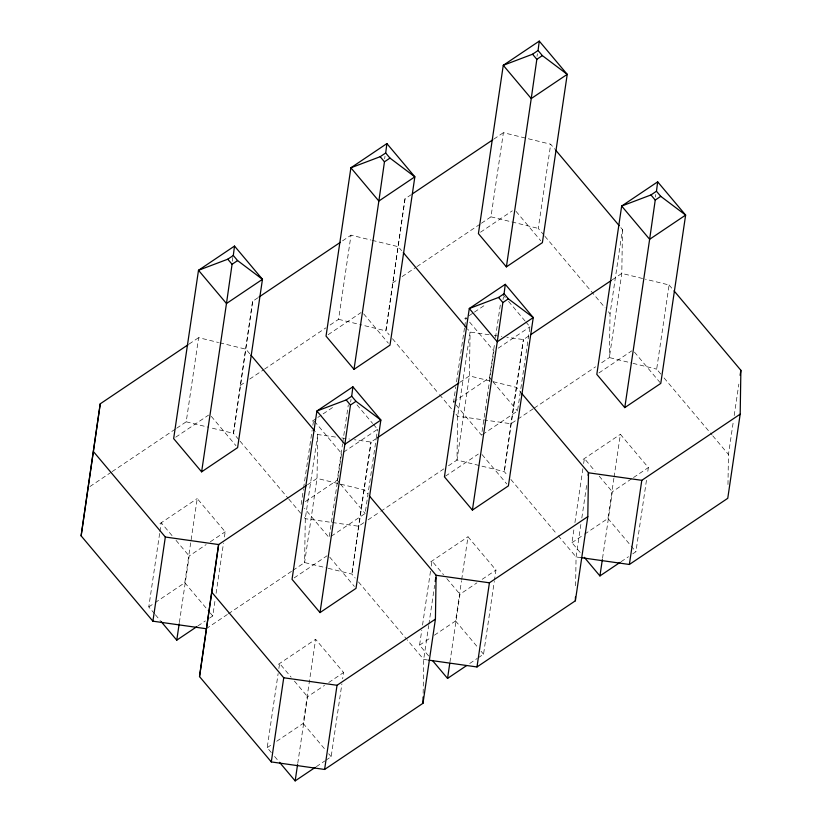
<?xml version="1.0" encoding="UTF-8"?>
<svg xmlns="http://www.w3.org/2000/svg" width="822" height="822" viewBox="0 0 822 822"><rect width="100%" height="100%" fill="white"/><g stroke="black" fill="none" stroke-linecap="round" stroke-linejoin="round"><path stroke-width="0.62" stroke-dasharray="4.11 3.08" d="M423.155 693.254L423.69 659.439L428.694 625.521M575.616 585.757L576.068 556.946L580.887 524.292M620.836 227.612L622.48 229.564L610.058 313.727L609.359 357.57L599.844 363.971M622.48 229.564L621.792 273.407L609.359 357.57L631.769 363.047M727.973 484.528L728.456 454.463L733.275 421.809M257.913 297.77L252.621 301.335L233.499 433.369L239.284 440.232M252.621 301.335L233.499 433.369L209.857 427.584M411.349 194.578L405.01 198.842L385.888 330.886L389.186 334.811M405.01 198.842L385.888 330.886L359.748 324.495M154.557 613.767L148.792 606.913L159.735 532.81M159.92 531.546L161.225 522.761L172.743 536.447M176.679 428.211L186.204 421.809L198.626 337.647L218.549 342.517M155.142 602.649L184.796 582.706L197.218 498.553L225.187 531.793L224.262 538.071M232.256 261.252L232.821 257.461M179.36 622.573L189.194 556.001L206.127 544.606M209.579 618.093L212.754 615.955L215.169 599.628M216.094 593.34L223.512 543.095M301.181 504.431L303.4 489.357M303.585 488.104L312.124 430.317M312.863 425.293L313.418 421.532M271.301 752.541L267.191 747.65L278.134 673.547M278.874 668.522L279.624 663.498L291.132 677.184M330.115 325.009L338.582 319.316L351.015 235.164L370.928 240.024M305.414 501.584L337.174 480.223L342.558 443.798M342.743 442.544L348.302 404.856M384.645 158.769L385.015 156.242M373.455 424.419L377.565 429.31L341.572 453.518L329.149 537.68L304.469 508.345M276.716 741.249L303.184 723.442L315.617 639.29L343.586 672.53L342.661 678.808M350.655 401.999L351.025 399.461M297.759 763.319L307.592 696.737L324.526 685.353M331.266 536.252L365.143 513.473L376.086 439.359M376.271 438.105L377.565 429.31M325.861 760.247L331.153 756.692L341.911 683.832M464.728 318.638L465.992 317.785L493.96 351.035L481.528 435.198L453.559 401.948L455.789 386.874M456.529 381.85L464.502 327.834M464.687 326.581L465.992 317.785M428.622 655.925L419.58 645.167L421.799 630.094M422.539 625.069L430.523 571.064M431.262 566.039L432.002 561.015L443.52 574.701M428.879 624.268L434.633 585.326M481.445 223.235L490.97 216.833L503.393 132.671L550.699 144.24L554.819 149.142M453.559 401.948L489.552 377.74L494.752 342.569M495.491 337.544L500.321 304.88M537.023 56.286L537.403 53.759M434.396 635.201L455.573 620.959L461.512 580.764M461.697 579.51L467.995 536.797L495.964 570.047L494.484 580.096M503.043 299.506L503.413 296.978M449.953 662.09L459.971 594.255L476.914 582.86M544.051 235.267L538.266 228.403L550.699 144.24M482.586 434.478L517.521 410.979L529.954 326.827L525.844 321.936M478.25 657.764L483.542 654.209L494.299 581.349M580.188 552.466L571.958 542.684L574.188 527.611M574.927 522.587L582.901 468.571M583.641 463.546L584.391 458.522L595.077 471.232M581.822 518.014L586.641 485.35M584.668 534.136L607.951 518.477L613.89 478.281M614.075 477.027L620.384 434.314L648.353 467.564L647.428 473.842M655.422 197.023L655.792 194.495M602.526 558.344L612.349 491.772L632.467 478.24M660.796 374.041L656.665 369.14L669.098 284.977L645.445 279.192M632.745 553.853L635.92 551.716L646.493 480.12M734.2 415.521L738.834 384.121M189.101 344.048L198.626 337.647M342.548 240.856L351.015 235.164M493.868 139.082L503.393 132.671M89.927 486.552L111.083 472.321M112.141 471.612L175.62 428.92M240.199 385.487L245.48 381.932M249.713 379.086L263.472 369.838M264.53 369.129L325.892 327.855M392.577 283.004L397.869 279.449M402.102 276.603L415.85 267.356M416.908 266.636L480.387 223.954M175.764 437.17L208.583 415.1M328.153 334.688L360.971 312.617M480.531 232.205L512.291 210.843M159.961 523.604L197.218 498.553M312.35 421.121L316.778 418.141M317.837 417.422L322.08 414.576M323.138 413.867L334.78 406.037M469.167 315.648L473.4 312.802M474.458 312.093L486.1 304.263M210.36 541.76L225.187 531.793M498.194 348.189L529.954 326.827M307.5 484.785L317.025 478.383L339.435 483.86M376.312 438.506L371.02 442.072L354.518 439.739M459.888 382.302L469.403 375.901L516.709 387.46L520.84 392.361M528.69 336.023L523.398 339.578L506.907 337.256M612.267 279.819L621.792 273.407L644.201 278.894M148.792 606.913L154.084 603.358M197.938 625.922L205.346 620.939M206.209 628.717L227.365 614.486M228.424 613.767L291.902 571.085M292.961 570.365L304.592 562.546L327.002 568.023M363.879 522.669L358.587 526.224L305.291 518.703L302.815 515.754M368.112 519.823L379.754 511.993M380.812 511.284L444.281 468.591M448.514 465.745L456.981 460.053L504.287 471.623L507.585 475.548M533.19 408.801L510.976 423.741L457.669 416.209L453.549 411.308M534.249 408.092L595.611 366.818M294.163 577.907L326.981 555.836M445.493 476.144L478.312 454.063M598.93 372.941L631.748 350.871M278.36 664.34L315.617 639.29M430.738 561.858L467.995 536.797M583.127 459.375L620.384 434.314M328.759 682.496L343.586 672.53M482.206 579.304L495.964 570.047M633.526 477.531L648.353 467.564M267.191 747.65L272.483 744.095M419.58 645.167L430.163 638.047M571.958 542.684L583.599 534.855M316.336 766.659L324.803 760.967M469.773 663.467L477.192 658.473M621.103 561.693L628.511 556.71M489.131 334.739L470.102 332.057L467.626 329.108M494.217 335.458L501.831 336.537M335.479 437.047L317.713 434.54L315.237 431.591M341.829 437.941L349.442 439.02M581.144 557.665L576.068 556.946L557.912 535.369M427.491 659.974L423.69 659.439L407.188 639.824M490.97 216.833L538.266 228.403M372.171 240.332L398.31 246.723L401.619 250.648M633.012 363.355L656.665 369.14M338.582 319.316L358.505 324.187M219.793 342.815L245.932 349.206L250.052 354.118M186.204 421.809L208.603 427.286M340.678 484.168L364.331 489.943L367.629 493.868M328.245 568.321L351.898 574.105L355.196 578.03M669.098 284.977L673.218 289.878M544.873 236.243L605.105 307.839M608.403 311.764L610.058 313.727M664.094 377.966L711.955 434.848M712.777 435.835L728.456 454.463M516.062 211.377L540.732 240.712M634.45 352.114L659.953 382.425M502.807 294.553L505.273 297.492M508.561 301.397L525.022 320.96M599.197 476.123L612.349 491.772M489.552 377.74L492.029 380.668M492.851 381.655L517.521 410.979M607.951 518.477L635.92 551.716M392.484 338.726L438.691 393.656M439.523 394.632L452.717 410.332M510.883 479.473L557.09 534.392M363.673 313.86L388.354 343.195M482.072 454.597L506.753 483.932M357.005 404.866L372.633 423.443M314.425 421.254L341.572 453.518M446.808 578.606L459.971 594.255M337.174 480.223L339.64 483.161M340.462 484.137L365.143 513.473M455.573 620.959L477.777 647.366M481.076 651.271L483.542 654.209M240.106 441.219L287.957 498.101M288.789 499.077L301.993 514.778M358.505 581.955L406.356 638.838M211.295 416.343L235.965 445.678M329.684 557.08L354.364 586.415M176.031 540.362L189.194 556.001M294.43 681.099L307.592 696.737M184.796 582.706L209.466 612.041M210.288 613.017L212.754 615.955M303.184 723.442L325.399 749.849M328.687 753.753L331.153 756.692M155.379 614.743L160.311 620.61M274.599 756.456L278.709 761.347M305.291 518.703L304.592 562.546L317.025 478.383L317.713 434.54L305.291 518.703M457.669 416.209L456.981 460.053L469.403 375.901L470.102 332.057L457.669 416.209M358.587 526.224L351.898 574.105L371.02 442.072L358.587 526.224M510.976 423.741L504.287 471.623L523.398 339.578L510.976 423.741"/><path stroke-width="1.23" d="M306.442 485.494L218.631 544.554L199.52 676.588L271.301 761.922L324.608 769.454L422.991 703.283L423.094 697.015M422.991 703.283L435.424 619.12L436.112 575.277L369.284 495.83M428.765 660.148L476.986 666.961L575.379 600.79L575.441 597.039M575.379 600.79L587.802 516.637L588.501 472.794L521.662 393.348M581.144 557.665L629.375 564.478L727.758 498.307L740.19 414.144L740.879 370.301L674.05 290.865M201.616 471.838L226.471 303.524L262.465 279.316L237.589 260.584L233.304 255.478L234.506 246.066L198.503 270.284L173.648 438.599L201.616 471.838L237.609 447.63L262.465 279.316L234.506 246.066M320.015 612.585L344.87 444.26L380.863 420.052L355.988 401.321L351.703 396.225L352.895 386.802L316.902 411.021L292.046 579.335L320.015 612.585L356.008 588.367L380.863 420.052L352.895 386.802M354.005 369.355L378.86 201.041L414.853 176.833L389.977 158.091L385.693 152.995L386.885 143.583L350.891 167.791L326.036 336.116L354.005 369.355L389.998 345.148L414.853 176.833L386.885 143.583M472.403 510.092L497.259 341.777L533.252 317.569L508.376 298.828L504.081 293.731L505.283 284.32L469.29 308.527L444.435 476.852L472.403 510.092L508.397 485.884L533.252 317.569L505.283 284.32M506.383 266.873L531.238 98.558L567.231 74.35L542.356 55.608L538.071 50.512L539.263 41.1L503.27 65.308L478.414 233.633L506.383 266.873L542.376 242.665L567.231 74.35L539.263 41.1M624.782 407.609L649.637 239.294L685.63 215.087L660.754 196.345L656.47 191.249L657.662 181.837L621.668 206.045L596.813 374.37L624.782 407.609L660.775 383.401L685.63 215.087L657.662 181.837M206.209 628.717L152.902 621.185L81.121 535.852L100.243 403.818L188.053 344.757M81.121 535.852L100.243 403.818M199.52 676.588L218.631 544.554L165.335 537.023L93.544 451.699M237.589 260.584L232.071 264.294L226.471 303.524L198.503 270.284L227.786 259.197L233.304 255.478M389.977 158.091L384.46 161.811L378.86 201.041L350.891 167.791L380.165 156.704L385.693 152.995M355.988 401.321L350.47 405.03L344.87 444.26L316.902 411.021L346.185 399.934L351.703 396.225M542.356 55.608L536.838 59.318L531.238 98.558L503.27 65.308L532.553 54.221L538.071 50.512M508.376 298.828L502.858 302.547L497.259 341.777L469.29 308.527L498.564 297.451L504.081 293.731M660.754 196.345L655.237 200.054L649.637 239.294L621.668 206.045L650.952 194.958L656.47 191.249M152.902 621.185L165.335 537.023M161.133 621.586L176.761 640.163L179.175 623.836M271.301 761.922L283.734 677.76L211.942 592.436M279.531 762.323L295.16 780.9L297.574 764.573M324.608 769.454L337.03 685.291L435.424 619.12M435.187 581.555L435.742 577.784M432.732 660.816L447.548 678.417L449.768 663.344M476.986 666.961L489.419 582.808L587.802 516.637M588.12 475.301L588.501 472.794L641.797 480.325L740.19 414.144M584.298 557.347L599.926 575.934L602.341 559.597M629.375 564.478L641.797 480.325M740.139 375.325L740.879 370.301M258.971 297.061L340.431 242.274M412.408 193.869L492.82 139.791M377.37 437.797L458.83 383.011M530.807 334.605L611.208 280.528M176.761 640.163L196.879 626.631M295.16 780.9L315.278 767.368M447.548 678.417L466.598 665.594M599.926 575.934L620.045 562.402M436.112 575.277L489.419 582.808M283.734 677.76L337.03 685.291M532.553 54.221L536.838 59.318M650.952 194.958L655.237 200.054M555.651 150.128L619.182 225.649M380.165 156.704L384.46 161.811M498.564 297.451L502.858 302.547M403.263 252.611L466.804 328.132M227.786 259.197L232.071 264.294M346.185 399.934L350.47 405.03M250.885 355.094L314.415 430.615"/></g></svg>
